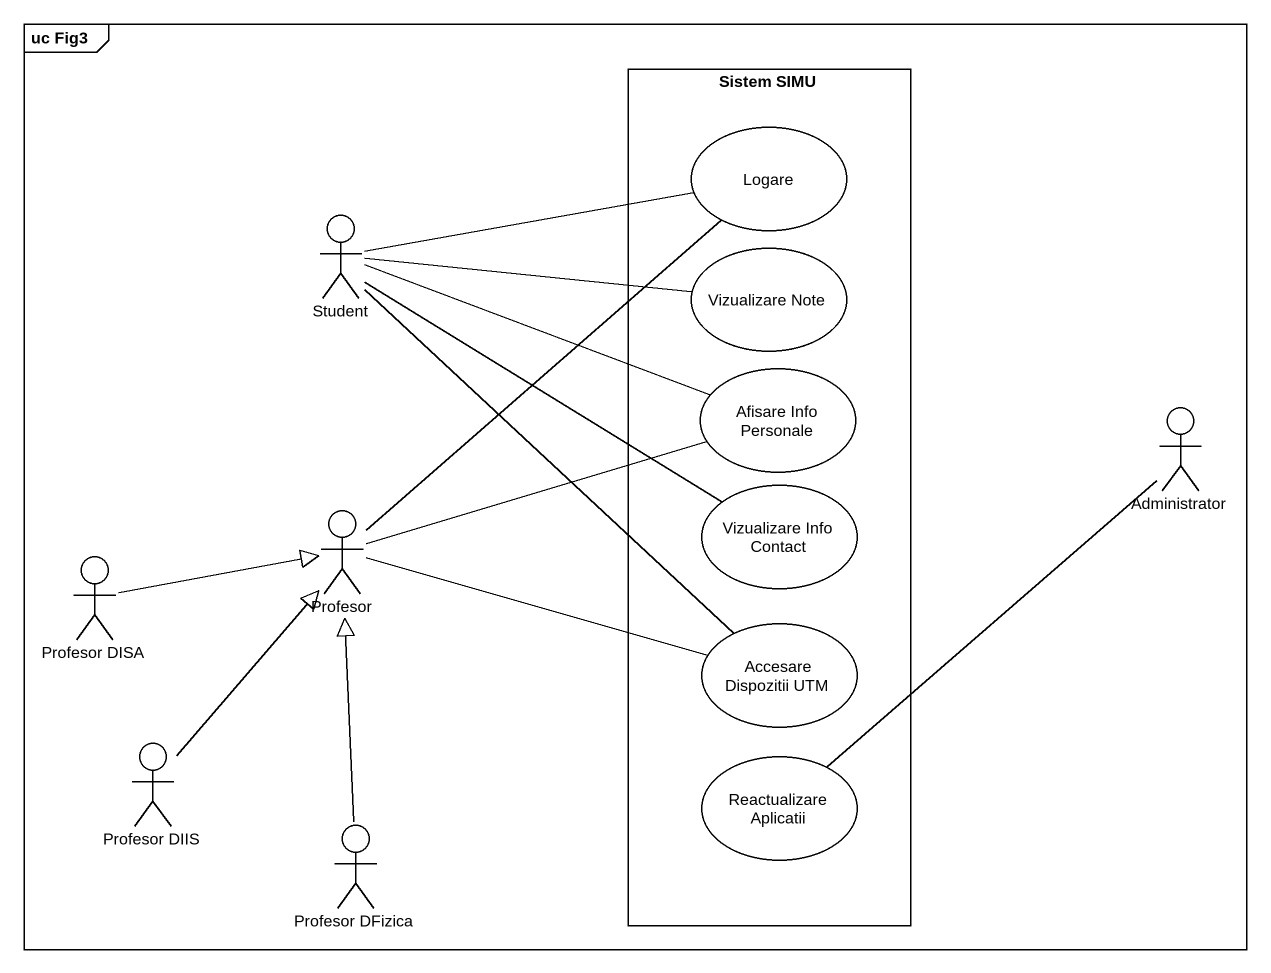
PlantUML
@startuml
mainframe uc Fig3
rectangle "Sistem SIMU" as Sistem_SIMU {
  usecase Logare
  usecase "Vizualizare Note" as Vizualizare_Note
  usecase "Afisare Info Personale" as Afisare_Info_Personale
  usecase "Vizualizare Info Contact" as Vizualizare_Info_Contact
  usecase "Accesare Dispozitii UTM" as Accesare_Dispozitii_UTM
  usecase "Reactualizare Aplicatii" as Reactualizare_Aplicatii
}
actor Student
actor Administrator
actor Profesor
actor "Profesor DISA" as Profesor_DISA
actor "Profesor DIIS" as Profesor_DIIS
actor "Profesor DFizica" as Profesor_DFizica
Student -right- Logare
Student -right- Vizualizare_Note
Student -right- Afisare_Info_Personale
Student -right- Vizualizare_Info_Contact
Student -- Accesare_Dispozitii_UTM
Administrator -- Reactualizare_Aplicatii
Profesor -up- Logare
Profesor -right- Afisare_Info_Personale
Profesor -right- Accesare_Dispozitii_UTM
Profesor_DISA -right-|> Profesor
Profesor_DIIS -up-|> Profesor
Profesor_DFizica -up-|> Profesor
@enduml
